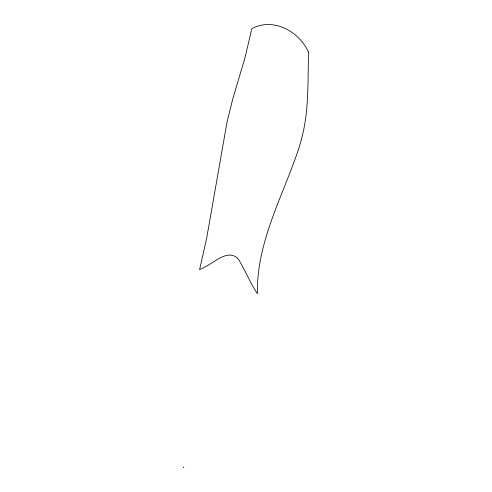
<?xml version="1.0" encoding="UTF-8"?>
<svg xmlns="http://www.w3.org/2000/svg" width="492" height="492" viewBox="0 0 492 492"><rect width="100%" height="100%" fill="white"/><g stroke="black" fill="none" stroke-linecap="round" stroke-linejoin="round"><path stroke-width="0.74" d="M183.682 467.369L183.504 467.074L183.59 467.369M308.582 52.214C307.623 81.137 309.228 110.632 301.534 138.83A721.561 238.343 -30.6 0 1 297.476 152.409C281.498 198.528 256.437 243.577 257.408 293.712C249.979 282.629 245.176 270.053 238.122 258.817C227.839 248.214 213.983 263.029 204.106 267.377A98.954 90.042 9.2 0 1 199.567 269.739L206.628 238.429L226.935 122.625L232.605 99.532L245.096 57.312L251.818 28.659C273.454 17.122 299.21 31.414 308.582 52.214"/></g></svg>
